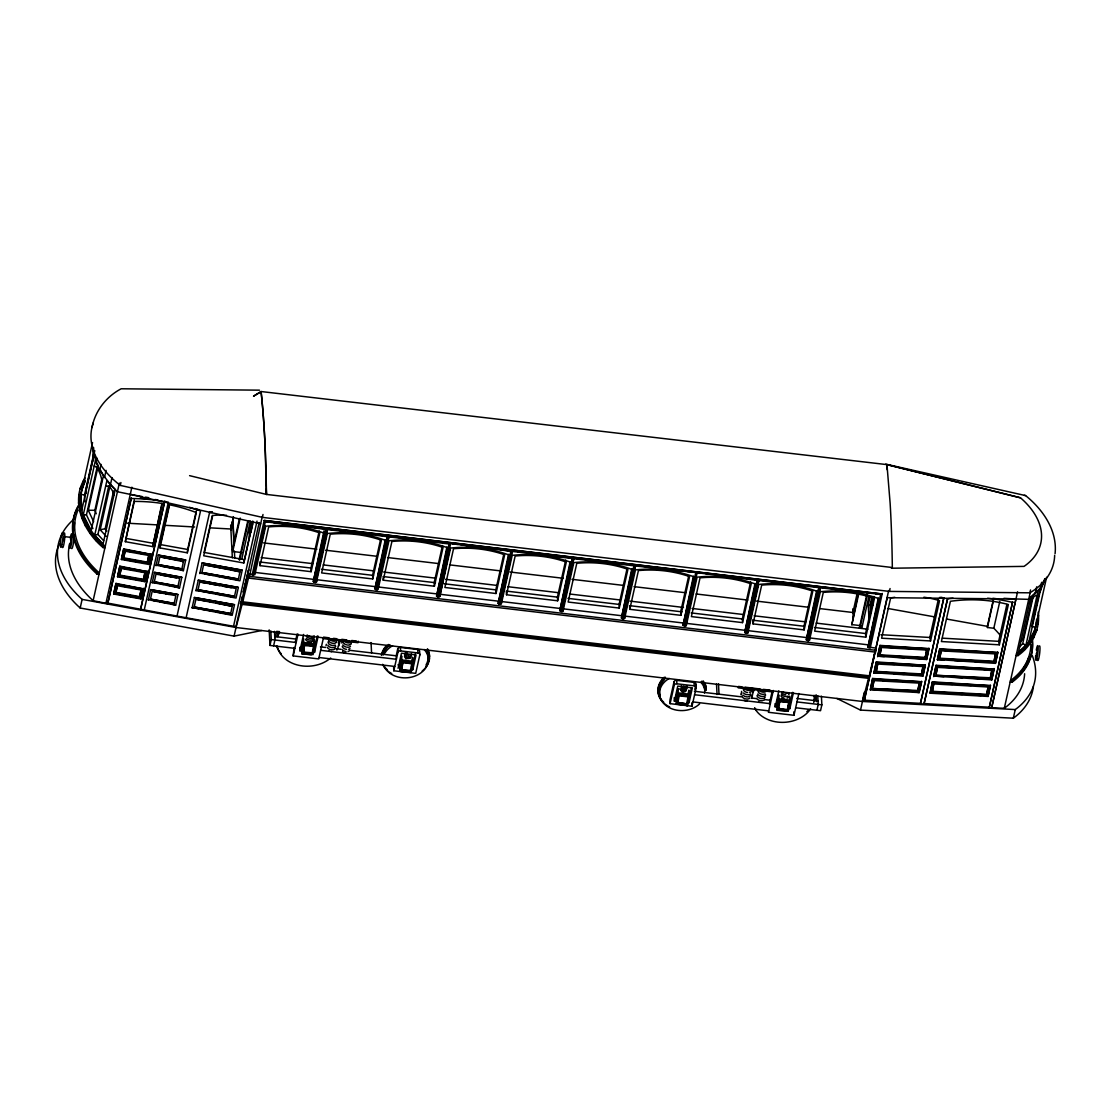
<?xml version="1.0" encoding="UTF-8"?>
<svg xmlns="http://www.w3.org/2000/svg" width="1111" height="1111" viewBox="0 0 1111 1111"><rect width="100%" height="100%" fill="white"/><g stroke="black" fill="none" stroke-linecap="round" stroke-linejoin="round"><path stroke-width="1.5" d="M104.934 547.834L103.115 547.612C83.533 531.405 69.854 501.505 85.061 478.008M81.964 489.784L85.255 480.771A109.933 66.771 12.6 0 0 105.253 546.39L103.434 546.181C89.019 533.197 76.812 514.712 79.062 494.506L78.742 495.937M1036.619 619.424L1036.424 622.757M1016.121 655.434L1017.94 655.643C1031.647 646.019 1040.632 629.104 1038.188 612.203M1055.075 553.722C1057.561 530.6 1042.91 509.449 1025.578 495.589L1024.3 495.298M326.037 645.741L326.301 644.324M1036.327 653.393L1036.494 656.657L1037.243 649.324M303.497 652.213L304.372 645.449L303.692 652.49L312.108 653.49L313.483 646.185M313.58 646.838L313.246 645.797M401.613 669.405L402.904 662.392L411.014 663.1L411.75 664.253L410.278 671.016L401.793 669.933L402.613 663.295L403.668 662.531L411.667 663.822M677.918 702.18L679.307 695.208L687.32 695.986L688.056 697.139M687.973 696.819L679.043 695.847M779.63 701.819L778.88 708.79L786.782 709.985L787.81 709.332L788.713 702.458L779.658 701.708L780.686 701.069L788.671 702.583M107.739 603.662L131.306 497.936L107.739 603.662L93.13 600.676A109.933 66.771 12.6 0 1 69.882 543.279M113.683 594.024L115.988 583.4L143.277 588.872L141.028 598.94L113.683 594.024L115.988 583.4M115.822 592.913L117.502 585.164L115.822 592.913L139.528 597.176L141.194 589.413L139.528 597.176M117.544 576.762L119.849 566.138L147.138 571.61L144.888 581.678L117.544 576.762L119.849 566.138M119.682 575.651L121.349 567.902L119.682 575.651L143.388 579.914L145.055 572.165L136.584 570.637M121.405 559.513L123.71 548.876L150.999 554.347L148.749 564.416L121.405 559.513L123.71 548.876M147.249 562.652L148.916 554.903L147.249 562.652L123.543 558.402L125.21 550.639L133.681 552.167M125.321 541.682L134.32 501.422A135.875 107.684 6.1 0 1 160.72 503.255L162.289 503.505L152.665 546.598L125.321 541.682L134.306 499.742M123.543 558.402L125.21 550.639M141.028 598.94L143.333 588.302M143.388 579.914L145.055 572.165M140.555 609.564L164.692 501.547L168.344 502.2L144.194 610.217L140.555 609.564L164.747 500.992M144.888 581.678L147.194 571.054M148.749 564.416L151.054 553.792M152.665 546.598L161.914 503.464M148.319 600.246L150.638 589.622L177.982 594.538L175.663 605.162L148.388 599.69M150.638 589.622L177.982 594.538M150.471 599.135L174.163 603.398L150.471 599.135L152.138 591.385L175.83 595.649L174.163 603.398M152.179 582.983L154.485 572.359L181.829 577.276L179.524 587.9L152.235 582.428M154.485 572.359L181.829 577.276M154.318 581.872L178.024 586.136L154.318 581.872L155.984 574.123L179.69 578.387L178.024 586.136M156.04 565.735L158.345 555.097L185.69 560.013L183.384 570.651L156.095 565.166M158.345 555.097L185.69 560.013M158.179 564.624L181.885 568.874L158.179 564.624L159.845 556.861L183.482 561.694L180.163 560.513M159.956 547.917L160.317 544.557L187.662 549.473L187.301 552.82L159.956 547.917L169.58 504.825L171.15 505.13A135.875 107.684 6.1 0 1 196.3 512.56L187.301 552.82M175.663 605.162L170.9 603.731M179.524 587.9L173.149 586.191M212.395 511.893A80.228 63.577 6.1 0 0 209.687 512.032L186.12 617.758L107.795 603.106M183.384 570.651L180.232 569.499M186.12 617.758L235.976 626.715L259.182 522.545M192.078 608.106L194.383 597.482L234.49 604.69L232.185 615.313L192.134 607.55L198.813 608.745M194.383 597.482L234.49 604.69M194.217 606.995L230.685 613.55L194.217 606.995L195.883 599.246L205.827 601.037M195.939 590.858L198.244 580.22L238.351 587.427L236.032 598.051L195.994 590.288L212.701 593.288M195.883 599.246L232.282 606.356L215.77 602.815M198.244 580.22L238.351 587.427M198.077 589.747L234.532 596.288L198.077 589.747L199.744 581.983L206.368 583.178M199.786 573.595L202.105 562.958L242.212 570.165L239.893 580.803L199.855 573.026M199.744 581.983L236.199 588.538L234.532 596.288M202.105 562.958L242.212 570.165M201.938 572.484L238.393 579.039L201.938 572.484L203.605 564.735L240.004 571.846L230.116 569.499M209.687 512.032L209.632 512.588A80.228 63.577 6.1 0 1 212.326 512.449M226.519 515.323A57.966 45.94 6.1 0 0 212.715 515.504L203.702 555.778L243.809 562.985L252.794 521.031M63.938 540.765L63.882 536.544L71.312 537.418L70.451 544.723L70.174 543.946M740.843 694.694L741.592 692.792M302.136 653.324L303.734 643.616L303.47 638.422L301.539 647.06L301.914 653.907L313.094 654.615L314.691 644.908L314.427 639.728L313.788 642.602M400.307 670.836L401.904 661.128L401.64 655.948L399.71 664.586L400.085 671.433L411.264 672.141L412.861 662.434L412.598 657.24L411.959 660.115M676.446 704.305L678.21 694.014L677.946 688.834L681.071 689.209M676.224 701.499L678.154 692.861L689.112 694.167C684.334 719.803 690.237 697.444 688.903 690.125L688.251 693M777.394 709.693L779.005 699.986L778.728 694.806L776.797 703.43L777.186 710.29L788.352 710.984L789.963 701.277L789.685 696.097M778.797 708.471L787.296 709.554L788.838 703.221M411.264 672.141L410.876 669.905M788.324 711.123L777.144 710.11M70.535 539.585L71.187 537.405M92.546 442.553L80.881 494.714L81.783 510.032L93.991 455.371L93.588 447.525M1046.604 577.234L1034.952 629.506L1029.022 641.214L1041.243 586.566L1044.798 578.831M80.603 487.368L80.284 488.812L84.742 479.438M83.117 481.993L83.436 480.563M78.478 503.311L78.798 501.88M79.506 510.838L79.825 509.407M84.922 501.755L84.533 495.006L93.866 453.26M94.782 450.649L85.88 490.423L86.075 493.631M81.825 518.434L82.145 516.99M99.796 468.731L103.406 475.814L91.199 530.475L83.256 514.865L95.477 460.218L98.365 465.884M117.474 491.742L110.406 484.799L99.698 470.106L96.129 462.551L97.101 458.232M92.907 528.558L86.45 514.865L97.268 466.439M93.657 521.684L88.283 510.282L97.837 467.55M85.394 525.989L85.714 524.559M99.698 470.106L100.99 464.356M96.268 513.754L94.879 510.282L101.851 479.063M90.172 533.433L90.491 532.002M104.476 477.549L106.087 470.37M94.713 535.141L106.934 480.494L115.238 489.52L103.017 544.182L94.713 535.141L97.907 534.447L103.629 540.682M261.585 630.52L234.088 636.131L80.186 608.009L82.117 599.385A109.933 66.771 12.6 0 1 73.854 519.24M96.102 540.668L96.421 539.238M97.907 534.447L108.725 486.021M106.212 536.335L100.198 529.794L110.114 485.424M110.406 484.799L112.017 477.605M106.906 531.03L105.17 528.725L113.614 490.923M96.532 572.165A109.933 66.771 12.6 0 0 98.99 574.443L97.171 574.22L97.49 572.79A109.933 66.771 12.6 0 1 78.964 504.561M103.115 547.612L103.434 546.181M93.13 600.676L119.349 483.104M1054.658 555.347A104.642 63.563 12.6 0 1 1029.897 592.816L889.425 591.413L262.377 517.365L120.28 485.396L120.918 482.521M105.92 603.342L131.876 487.201M160.678 542.904L169.205 504.783M181.885 568.874L183.551 561.124M187.662 549.473L196.286 510.879M177.01 616.119L200.522 510.949A169.275 134.153 6.1 0 0 189.425 507.296M212.312 515.504L204.063 552.417L244.17 559.625M233.504 517.254L230.866 529.017L210.187 527.85M239.421 518.726L232.546 549.445L232.727 551.487L242.115 552.598M232.671 551.723L240.198 518.059M239.129 559.708L247.725 521.253M239.684 560.055L248.392 521.128M241.892 558.569L250.211 521.351M230.685 613.55L232.352 605.801M238.393 579.039L240.059 571.276M251.35 521.92L249.128 531.877L249.392 536.96M243.809 562.985L252.822 522.712A57.966 45.94 6.1 0 0 249.781 521.253M250.961 532.141L252.808 523.837M233.532 626.271L257.03 521.115M234.088 636.131L236.018 627.507A533.711 70.701 -83.3 0 0 241.434 606.87L242.379 603.134L242.448 604.412L868.871 678.377L870.024 672.224A533.711 70.701 -83.3 0 0 875.412 649.852L875.537 652.129L249.1 578.164L248.989 575.873A533.711 70.701 -83.3 0 1 243.601 598.26L242.448 604.412M249.1 578.164L262.238 516.532M262.377 517.365L263.015 514.49M268.681 522.087L265.307 521.698L253.516 575.123L252.155 574.956L264.182 520.448L882.287 594.01L264.182 520.448M259.599 550.667L265.21 525.6M260.002 565.652L268.668 526.906A98.698 77.312 -3 0 1 319.787 532.947L311.136 571.679L260.002 565.652L259.877 563.208M294.846 648.352L269.959 645.422L271.278 639.575L270.82 630.951M273.612 645.852L274.917 640.005L274.473 631.381M319.218 530.975L310.941 568.027L311.136 571.679M294.109 647.421L293.151 655.907L318.718 658.92L323.593 637.117L328.55 637.756M295.234 642.38L297.109 633.992M293.151 655.907L298.04 634.089M392.461 536.71L389.017 536.307L377.24 589.733L375.865 589.566L374.921 588.886L385.753 540.404A105.864 82.922 -3 0 0 327.328 533.502L316.496 581.983L313.288 581.608L324.009 530.822M313.288 581.608L324.134 533.127A105.864 82.922 -3 0 0 265.696 526.225L254.863 574.706L249.378 574.068M320.968 528.267L326.023 528.864L314.232 582.289L315.607 582.456L327.426 529.6L315.607 582.456M314.232 582.289L326.023 528.864M303.164 651.185L299.914 650.796L303.581 634.45M316.496 581.983L317.496 574.665M318.232 571.318L319.732 564.638M320.482 561.291L321.982 554.611M322.718 551.264L324.218 544.571M324.967 541.224L326.453 534.544M301.748 651.088L303.678 642.464L314.635 643.755L313.996 646.63M312.705 652.379L313.344 649.504M317.274 635.992L314.344 649.074L314.524 652.518L318.177 636.186M380.476 539.932L372.574 575.304L372.754 578.956L321.635 572.929L330.286 534.183A98.698 77.312 -3 0 1 381.42 540.224L372.754 578.956M358.325 641.269L358.006 642.713L323.259 638.617M374.921 588.886L385.267 539.765M375.837 588.997L387.642 536.141L375.865 589.566M377.24 589.733L389.017 536.307M383.253 580.206L391.919 541.46A98.698 77.312 -3 0 1 443.039 547.501L434.387 586.233L383.253 580.206L383.128 577.762M396.224 655.643L397.71 648.977A2.319 1.819 -3 0 1 400.404 647.449L417.75 649.491A2.319 1.819 -3 0 1 419.625 651.56L419.805 655.018L415.708 673.349L393.794 670.766L393.613 667.308M393.794 670.766L397.891 652.435L397.71 648.977M398.085 668.322L401.46 653.226L416.07 654.948L412.695 670.044L412.514 666.6L415.514 653.171M399.918 668.614L401.849 659.976L412.806 661.281M411.514 667.031L412.487 662.712M442.484 545.529L434.193 582.581L434.387 586.233M500.492 604.287L512.268 550.862L500.492 604.287L499.117 604.12L498.172 603.44L509.019 554.958A105.864 82.922 -3 0 0 450.58 548.056L439.748 596.538L436.554 596.163L446.9 547.043M436.554 596.163L447.386 547.681A105.864 82.922 -3 0 0 388.961 540.779L378.115 589.261L377.198 589.149M437.498 596.843L449.275 543.418L437.498 596.843L438.859 597.01L450.649 543.585L510.935 551.264L498.853 549.265M439.748 596.538L449.719 549.098M496.006 593.51L504.672 554.778A98.698 77.312 -3 0 0 453.538 548.737L444.886 587.483L496.006 593.51L495.825 589.858L503.727 554.486M498.172 603.44L508.519 554.32M499.117 604.12L510.907 550.695M501.63 599.843L503.116 593.149M503.866 589.816L505.366 583.122M506.116 579.775L507.602 573.095M508.352 569.749L509.852 563.069M510.602 559.722L511.338 556.375M506.519 594.76L515.171 556.014A98.698 77.312 -3 0 1 566.304 562.055L557.639 600.787L506.519 594.76L506.324 591.094L557.861 597.19M565.735 560.083L557.444 597.135L557.639 600.787M623.743 618.841L635.534 565.416L623.743 618.841L622.368 618.674L621.438 617.994L632.27 569.512A105.864 82.922 -3 0 0 573.832 562.61L562.999 611.092L559.805 610.717L570.151 561.597M559.805 610.717L570.637 562.235A105.864 82.922 -3 0 0 512.213 555.333L501.367 603.815L500.464 603.704M560.749 611.397L572.526 557.972L560.749 611.397L562.11 611.564L573.901 558.139L562.11 611.564M626.979 569.04L619.077 604.412L619.271 608.064L568.138 602.037L576.803 563.291A98.698 77.312 -3 0 1 627.923 569.332L619.271 608.064M621.438 617.994L631.77 568.874M622.341 618.105L634.159 565.249L630.715 564.846M622.368 618.674L634.159 565.249M623.715 618.258L624.632 618.369L635.464 569.887A105.864 82.922 -3 0 1 693.889 576.79L683.057 625.271L686.251 625.646L697.097 577.164A105.864 82.922 -3 0 1 755.522 584.067L744.689 632.548L747.884 632.923L758.716 584.442A105.864 82.922 -3 0 1 817.154 591.344L806.308 639.825L809.502 640.2L820.349 591.719A105.864 82.922 -3 0 1 878.773 598.621L867.941 647.102L875.815 648.032L875.537 652.129M629.77 609.314L638.422 570.568A98.698 77.312 -3 0 1 689.556 576.609L680.89 615.341L629.77 609.314L629.576 605.648M688.612 576.317L680.71 611.689L680.89 615.341M683.057 625.271L693.403 576.151M702.319 573.304L697.152 572.693L685.376 626.118L684.001 625.951L695.792 572.526L635.561 565.985M674.016 681.862L669.919 700.194L670.1 703.652L692.014 706.235L696.111 687.903L695.93 684.445A2.319 1.819 -3 0 0 694.042 682.376L676.696 680.335A2.319 1.819 -3 0 0 674.016 681.862L674.196 685.32L670.1 703.652M677.641 701.596L674.391 701.208L677.766 686.112L692.375 687.834L689.001 702.93L688.82 699.472L691.445 687.737M677.946 688.834L676.016 697.458L676.391 704.318M694.806 689.445L695.93 684.445M742.523 622.618L751.189 583.886A98.698 77.312 -3 0 0 700.055 577.845L691.389 616.591L742.523 622.618L742.329 618.966L750.619 581.914M744.689 632.548L755.036 583.428M753.966 579.4L757.41 579.803L745.634 633.228L746.995 633.395L758.813 580.539L746.995 633.395M745.634 633.228L757.41 579.803M748.134 628.951L757.855 585.483M753.022 623.868L761.688 585.122A98.698 77.312 -3 0 1 812.808 591.163L804.156 629.895L753.022 623.868L752.827 620.202M769.367 703.791L771.992 692.056M773.298 690.473L768.423 712.29L793.976 715.303L798.865 693.486M778.839 690.834L775.186 707.179L775.006 703.721M777.006 707.471L778.936 698.833L789.893 700.124L788.296 707.318M811.863 590.871L803.961 626.243L804.156 629.895M792.532 692.375L789.615 705.443L789.796 708.901L793.448 692.556M806.308 639.825L816.654 590.719M807.253 640.505L819.043 587.08L807.253 640.505L808.627 640.672L820.404 587.247L825.57 587.858M820.404 587.247L808.627 640.672M816.904 710.262L818.21 704.416L817.752 695.792M821.404 696.222L821.862 704.846L820.543 710.693L795.67 707.749M820.168 608.634L852.915 612.494L857.053 593.954M858.164 593.538L851.845 624.604L861.247 625.715M851.804 624.84L858.581 594.51M859.386 627.798L866.858 594.371M859.956 628.09L867.135 595.927M861.775 628.298L868.969 596.149M869.135 621.938L868.26 604.981L870.107 596.69M871.941 596.954L870.08 605.245L870.441 612.008M871.26 612.55L870.843 604.634L872.329 597.982M873.871 596.468L865.594 633.52L865.775 637.172L814.655 631.145L823.307 592.399A98.698 77.312 -3 0 1 874.44 598.44L865.775 637.172M867.941 647.102L878.287 597.996M882.259 593.441L870.232 647.949L868.871 647.782L880.648 594.357L875.496 593.746M862.789 699L864.275 692.306M1033.397 686.584A109.933 66.771 12.6 0 1 1013.329 718.206L860.525 710.096L862.442 701.472A533.711 70.701 -83.3 0 0 867.872 680.835L868.802 677.113L868.871 678.377M862.414 700.68L864.219 700.777L888.675 590.51M864.219 700.777L887.397 597.107M889.425 591.413L890.064 588.538M872.621 678.474L870.33 689.834L919.241 692.584L921.644 681.793L872.621 678.474L870.33 689.834M873.913 672.71L876.315 661.934L925.352 665.253L922.935 676.043L873.913 672.71L884.023 673.28M877.607 656.184L880.023 645.394L929.046 648.713L926.63 659.503L877.607 656.184L884.356 656.559M874.024 673.294L876.315 661.934M877.732 656.768L880.023 645.394M872.704 686.334L874.121 680.015L872.468 688.501L917.755 691.042L919.394 682.543L917.755 691.042M876.162 671.961L877.815 663.475L876.162 671.961L921.45 674.502L923.088 666.017L921.45 674.502M879.856 655.421L881.509 646.935L879.856 655.421L925.144 657.962L926.796 649.477L925.144 657.962M894.813 597.287A86.38 66.202 -11.5 0 0 890.633 597.926L881.62 638.2L930.532 640.95L929.824 637.464L938.448 598.871M919.464 690.459L921.533 681.21M922.935 676.043L925.227 664.67M928.921 648.13L926.63 659.503M930.532 640.95L939.531 600.676A86.38 66.202 -11.5 0 0 923.908 597.218M923.991 704.138L947.544 598.787L923.991 704.138L920.366 703.93L943.794 597.996A113.266 86.825 -11.5 0 0 940.878 597.232M920.366 703.93L943.794 597.996M932.393 681.821L930.101 693.195L988.068 696.444L990.484 685.654L932.393 681.821L930.101 693.195M933.684 676.071L936.101 665.281L994.178 669.114L991.762 679.904L933.684 676.071L943.919 676.641M937.378 659.531L939.795 648.741L997.872 652.574L995.47 663.364L937.378 659.531L944.197 659.906M933.809 676.655L936.101 665.281M937.503 660.115L939.795 648.741M932.24 691.861L933.893 683.362L932.24 691.861L986.582 694.903L988.235 686.404L981.43 686.029M936.17 673.155L937.587 666.822L935.934 675.321L990.276 678.363L991.929 669.864L983.429 669.391M939.628 658.781L941.281 650.282L939.628 658.781L993.97 661.823L995.623 653.337L985.429 652.754M999.636 634.589A107.128 65.063 12.6 0 0 993.817 628.257L987.429 627.507L987.36 626.354L992.998 601.162M987.429 627.507L993.415 600.69M993.817 628.257L999.803 601.44M986.582 694.903L988.235 686.404M990.276 678.363L991.929 669.864M993.97 661.823L995.623 653.337M999.358 644.811L1008.357 604.537A120.571 92.421 -11.5 0 0 950.405 601.287L941.406 641.547L999.358 644.811L998.65 641.325L1006.899 604.412M990.359 685.07L988.068 696.444M994.053 668.53L991.762 679.904M997.761 651.99L995.47 663.364M989.207 707.79L1012.635 601.856L989.207 707.79L1004.302 708.276A109.933 66.771 12.6 0 0 1024.634 673.738M1017.593 591.802L991.637 707.929L1015.94 598.982L1028.717 599.343L1040.34 588.066L1045.534 578.942M1004.302 708.276L1030.314 592.149M1029.897 592.816L1030.536 589.941M1030.689 597.621L1018.481 652.282L1025.953 645.102L1038.16 590.455L1028.661 599.343M1010.177 682.029L1011.996 682.251L1012.315 680.807A109.933 66.771 12.6 0 0 1032.397 638.825M1017.94 655.643L1018.273 654.212L1029.897 642.936L1036.785 629.729L1036.466 631.159M1032.313 597.718L1023.12 638.811L1020.092 642.047M1019.301 647.255L1022.689 643.672L1033.508 595.232M1035.091 593.982L1036.702 586.789M1024.328 650.282L1024.648 648.852M1033.702 616.813L1036.285 605.314M1037.007 602.023L1038.479 595.44M1041.632 582.317L1031.8 626.451L1035.438 627.312M1029.578 644.366L1029.897 642.936M1013.329 718.206L1015.26 709.568A109.933 66.771 12.6 0 0 1032.244 655.462M1044.396 581.664L1045.048 578.789M1038.271 616.647L1038.591 615.216M1033.633 637.964L1033.952 636.534M1038.007 624.021L1038.327 622.591M304.442 645.769L305.303 644.686L313.413 646.199M410.723 670.475L401.668 669.739M92.019 427.582C94.99 411.014 106.378 396.516 121.182 388.781L259.46 390.169M304.47 645.658L313.246 646.046M686.945 703.041L686.043 703.694M741.565 691.403L741.606 693.986M892.327 567.513L891.425 568.221L1024.036 566.388A87.769 53.314 12.6 0 0 1020.495 497.811L886.953 464.62L261.071 391.53A619.605 81.728 -83.3 0 1 266.446 494.423L892.327 567.513A619.605 81.728 -83.3 0 0 890.133 503.269L886.953 464.62L1020.495 497.811M261.196 391.655L253.53 396.183L261.071 391.53A619.605 82.756 -83.2 0 1 265.154 447.386L266.446 494.423L189.578 475.647M100.198 529.794L105.17 528.725M88.283 510.282L94.879 510.282M83.256 514.865L86.45 514.865M887.064 597.69L1015.982 598.982L1003.927 598.315M1015.26 709.568L862.442 701.472L236.018 627.507L82.117 599.385M303.539 652.088L312.58 652.851M677.946 702.402L686.584 703.902L688.056 697.028M127.487 523.212L158.498 524.947M163.678 525.239L194.689 526.989M880.912 634.714L929.824 637.464M942.392 638.172L998.65 641.325M880.134 645.977L929.046 648.713M939.906 649.324L997.872 652.574M884.856 647.116L896.605 647.782M904.993 648.255L915.047 648.81M944.683 650.477L954.863 651.046M965.056 651.615L975.25 652.185M881.634 647.519L926.907 650.06M941.406 650.865L995.748 653.921M879.745 654.837L925.019 657.379M939.517 658.198L993.859 661.239M894.466 657.129L904.59 657.684M914.714 658.254L924.824 658.823M954.432 660.49L964.654 661.059M974.889 661.628L985.11 662.212M876.44 662.517L925.352 665.253M936.212 665.864L994.178 669.114M884.523 663.85L894.577 664.406M904.646 664.975L913.034 665.447M942.683 667.114L954.571 667.78M963.056 668.253L973.25 668.822M877.926 664.059L923.213 666.6M937.712 667.405L992.04 670.461M876.037 671.377L921.325 673.919M990.151 677.779L935.934 675.321M894.147 673.849L904.271 674.419M912.7 674.891L922.81 675.46M952.433 677.127L962.668 677.696M972.889 678.265L983.124 678.849M872.746 679.057L921.644 681.793M932.518 682.404L990.484 685.654M882.495 680.474L892.564 681.043M902.632 681.612L912.687 682.168M942.378 683.834L952.571 684.404M961.057 684.89L971.25 685.459M874.232 680.599L919.519 683.126M934.004 683.945L988.346 686.987M917.63 690.459L872.468 688.501M932.115 691.278L986.457 694.319M871.899 689.348L882.023 689.917M892.133 690.486L902.257 691.056M912.381 691.625L919.241 692.584M931.698 692.708L941.92 693.278M952.155 693.847L962.376 694.431M970.903 694.903L981.138 695.472M864.094 700.194L920.255 703.346M923.88 703.555L989.082 707.207M273.737 522.684L278.805 523.281M282.166 523.684L288.916 524.475M292.29 524.878L299.04 525.67M302.414 526.072L307.469 526.67M310.844 527.072L317.593 527.864M329.106 529.225L335.994 530.044M339.438 530.447L344.604 531.058M348.049 531.461L354.937 532.28M358.381 532.683L363.547 533.294M366.991 533.697L372.157 534.308M377.323 534.919L382.49 535.53M395.905 537.113L401.071 537.724M404.515 538.127L409.681 538.738M414.847 539.349L420.014 539.96M423.458 540.363L428.61 540.974M433.776 541.585L438.942 542.196M442.386 542.599L447.552 543.21M452.371 543.779L457.538 544.39M460.982 544.793L467.856 545.612M471.3 546.015L476.466 546.626M479.91 547.029L486.799 547.848M490.243 548.251L495.409 548.862M517.434 551.473L524.323 552.278M527.767 552.681L532.933 553.292M536.377 553.709L543.265 554.514M546.709 554.917L551.875 555.528M555.319 555.944L562.208 556.75M565.638 557.153L570.804 557.764M575.623 558.333L580.789 558.944M584.233 559.347L589.399 559.958M594.566 560.569L599.732 561.18M603.162 561.583L608.328 562.194M613.494 562.805L618.66 563.416M622.104 563.832L627.271 564.43M640.686 566.027L645.852 566.624M649.296 567.041L656.184 567.846M659.628 568.263L664.795 568.874M668.239 569.276L673.405 569.887M678.571 570.499L683.737 571.11M687.181 571.512L692.347 572.123M705.763 573.707L710.929 574.318M716.095 574.929L721.261 575.54M724.705 575.942L729.871 576.553M735.038 577.164L740.19 577.776M743.634 578.178L748.8 578.789M762.229 580.373L777.714 582.206M781.158 582.608L786.324 583.219M789.768 583.622L796.656 584.442M800.101 584.844L805.267 585.455M808.711 585.858L815.599 586.677M829.014 588.261L834.18 588.872M837.625 589.274L844.513 590.094M847.943 590.496L853.109 591.108M856.553 591.51L863.441 592.33M866.886 592.732L872.052 593.343M326.051 529.433L265.307 521.698M327.426 529.6L387.683 536.71M389.044 536.877L449.302 543.987M512.296 551.431L572.554 558.541M573.929 558.708L634.187 565.818M757.438 580.373L697.152 572.693M758.813 580.539L819.071 587.663M820.446 587.816L880.648 594.357M870.843 604.634L873.274 604.912M868.26 604.981L871.177 605.328M263.488 542.89L316.913 549.195M325.537 550.223L377.24 556.319M387.572 557.541L439.276 563.652M449.622 564.874L501.325 570.985M509.949 571.998L563.374 578.303M571.984 579.317L623.688 585.428M634.034 586.65L685.737 592.76M696.069 593.968L747.772 600.079M756.397 601.093L808.1 607.203M261.196 557.569L312.899 563.68M323.245 564.902L373.227 570.804M383.559 572.026L435.262 578.123M445.608 579.345L497.311 585.455M507.644 586.677L559.347 592.788M569.693 594.01L619.674 599.912M630.006 601.12L683.446 607.439M692.056 608.453L743.759 614.564M754.105 615.786L805.808 621.882M816.141 623.104L867.844 629.215M259.71 561.972L311.413 568.082M321.44 569.263L373.463 575.415M383.073 576.54L435.498 582.733M444.122 583.747L495.825 589.858M567.957 598.371L619.91 604.509M630.256 605.731L681.96 611.842M691.209 612.925L742.329 618.966M752.619 620.188L804.322 626.285M814.46 627.479L866.358 633.617M1018.273 654.212L1016.44 653.99A109.933 66.771 12.6 0 0 1036.771 619.452M254.738 572.401L313.177 579.303M316.371 579.678L374.796 586.58M378.004 586.955L436.429 593.857M439.623 594.232L498.061 601.134M501.255 601.509L559.68 608.411M621.313 615.688L562.874 608.786L562.999 611.092M682.946 622.965L624.507 616.063L624.632 618.369M744.564 630.243L686.14 623.34L686.251 625.646M806.197 637.52L747.759 630.617L747.884 632.923M867.816 644.797L809.391 637.895L809.502 640.2M249.503 576.359L875.94 650.338M97.49 572.79L99.31 572.998A109.933 66.771 12.6 0 1 78.034 510.06M1012.315 680.807L1010.496 680.599A109.933 66.771 12.6 0 0 1030.869 644.574M242.712 601.829L869.135 675.794M242.767 602.967L869.191 676.946M333.508 638.339L336.814 638.742M341.785 639.325L346.743 639.908M351.715 640.491L356.673 641.075M741.842 686.82L738.537 686.431L738.218 687.862L772.964 691.972M745.148 687.209L760.049 688.973M763.354 689.362L769.979 690.139M397.891 652.435A2.319 1.819 -3 0 1 400.585 650.907L417.93 652.949A2.319 1.819 -3 0 1 419.805 655.018M674.196 685.32A2.319 1.819 -3 0 1 676.877 683.793L694.222 685.834A2.319 1.819 -3 0 1 696.111 687.903M274.75 636.547L295.97 639.061L296.151 642.519L271.278 639.575M796.795 698.458L818.029 700.958M303.734 643.616L314.691 644.908M796.976 701.916L821.862 704.846M779.005 699.986L789.963 701.277M320.44 646.866L325.606 647.477M335.939 648.699L341.105 649.31M349.715 650.324L396.183 655.809L396.363 659.267L320.621 650.324M694.403 691.278L741.273 696.819M751.203 697.986L756.369 698.597M764.979 699.611L770.145 700.222L770.326 703.68L694.583 694.736M401.904 661.128L412.861 662.434M678.21 694.014L689.167 695.305M397.919 664.864L401.154 665.253M301.886 653.726L311.274 654.837M677.46 698.139L674.21 697.75L674.391 701.208M319.024 657.504L394.766 666.447M692.972 701.93L768.715 710.873M678.085 702.583L684.459 703.513M676.599 703.721L687.556 705.013M400.057 671.252L411.014 672.544M676.363 704.138L687.32 705.513M163.359 501.325L160.692 500.894A169.275 134.153 6.1 0 0 131.237 498.506M887.703 608.453L935.004 616.952M946.822 619.077L987.36 626.354M142.083 496.52L130.265 494.395L260.641 523.725M145.472 497.131L148.846 497.728M125.668 538.335L153.026 543.251M123.654 549.445L150.999 554.347M137.056 552.778L145.527 554.292M161.539 557.166L164.928 557.778M168.316 558.389L176.774 559.902M205.257 565.027L220.172 567.707M223.492 568.304L226.797 568.901M125.154 551.209L148.846 555.458M123.599 557.833L147.305 562.097M124.682 559.527L139.153 562.124M142.375 562.708L145.583 563.277M160.928 566.041L170.58 567.777M173.788 568.346L177.01 568.929M204.868 573.929L213.215 575.429M216.562 576.04L219.909 576.637M223.242 577.234L238.282 579.942M119.794 566.693L147.138 571.61M123.043 568.207L126.432 568.818M129.82 569.429L133.209 570.026M161.067 575.04L176.302 577.776M209.687 583.775L219.631 585.566M222.95 586.164L231.227 587.65M121.293 568.471L144.999 572.72M119.752 575.095L143.444 579.345M117.599 576.206L125.64 577.651M128.862 578.22L132.084 578.803M135.292 579.386L138.514 579.956M141.736 580.539L144.944 581.122M153.846 582.72L157.068 583.289M160.276 583.872L163.498 584.455M166.719 585.025L169.927 585.608M216.048 593.899L224.394 595.399M227.741 595.996L231.088 596.593M115.933 583.955L143.277 588.872M122.571 586.066L125.96 586.677M134.417 588.205L137.806 588.816M153.832 591.691L162.289 593.205M165.678 593.816L169.066 594.427M209.146 601.634L212.465 602.218M117.433 585.719L141.139 589.983M115.891 592.357L139.583 596.607M113.739 593.455L125.001 595.482M128.223 596.065L131.431 596.635M134.653 597.218L137.875 597.801M153.207 600.551L156.429 601.134M159.637 601.704L167.678 603.148M202.16 609.342L205.507 609.953M208.84 610.55L212.187 611.147M215.534 611.744L230.574 614.452M80.964 494.326L84.533 495.006M117.419 491.729L130.32 494.395M885.689 464.12L1025.578 495.589M1022.689 643.672L1025.953 645.102M836.889 698.458L860.525 710.096M778.811 708.693L778.714 708.151M96.129 462.551L92.782 447.427M853.22 617.577L852.762 608.925L852.915 612.494M234.102 544.459L232.949 519.462A534.544 70.812 -83.3 0 1 233.449 516.809A533.711 70.701 -83.3 0 0 230.935 530.169L232.796 520.337L234.032 544.196M886.953 464.62L887.231 469.772M266.182 489.284L266.446 494.423M816.099 694.736L816.446 701.638M793.809 711.845L793.976 715.303M718.484 683.862L719.011 694.181M716.512 684.154L717.053 694.486M694.042 682.376L694.222 685.834M691.834 702.791L692.014 706.235M676.696 680.335L676.877 683.793M417.75 649.491L417.93 652.949M400.404 647.449L400.585 650.907M371.046 642.575L371.574 652.907M341.688 639.644L341.869 643.088M299.748 647.338L299.914 650.796M269.168 629.895L269.959 645.422M234.379 551.014L234.74 557.833M230.657 524.975L232.352 557.736M120.28 485.396A104.642 63.563 12.6 0 1 93.31 422.847M80.186 608.009A109.933 66.771 12.6 0 1 59.522 543.723M248.614 569.804A534.544 70.812 -83.3 0 1 243.226 592.232A533.711 70.701 -83.3 0 0 248.67 569.901M939.517 597.454A113.266 86.825 -11.5 0 1 943.919 598.579M947.544 598.787A152.11 116.599 -11.5 0 1 953.099 598.218M987.61 598.246A152.11 116.599 -11.5 0 1 1012.746 602.44M992.887 598.26A152.11 116.599 -11.5 0 1 996.914 598.801M242.212 596.607A533.711 70.701 -83.3 0 1 241.49 599.468M241.129 600.898A533.711 70.701 -83.3 0 1 240.407 603.717M63.619 534.266A7.416 0.986 -83.3 0 1 64.591 539.39A7.416 0.986 -83.3 0 1 62.327 546.959M70.257 538.113A7.416 0.986 -83.3 0 1 72.104 535.308A7.416 0.986 -83.3 0 1 70.715 547.001A7.416 0.986 -83.3 0 1 69.59 543.751M73.826 534.53A7.416 0.986 -83.3 0 1 73.923 535.53M73.882 538.599A7.416 0.986 -83.3 0 1 71.646 548.57M72.743 535.349A7.416 0.986 -83.3 0 1 73.076 534.419M97.171 574.22A109.933 66.771 12.6 0 1 79.45 504.713M94.185 465.967A22.678 8.083 85.6 0 1 102.129 481.577M91.894 445.428A23.387 3.097 -83.3 0 1 92.713 461.121M105.642 486.243A9.763 5.097 74.6 0 1 113.947 495.284M84.325 557.805A109.933 66.771 12.6 0 1 81.27 552.82M74.354 530.141A109.933 66.771 12.6 0 1 74.618 522.767M140.153 498.228A169.275 134.153 6.1 0 1 149.013 498.881M154.887 499.519A169.275 134.153 6.1 0 1 157.818 499.908M195.064 508.491A169.275 134.153 6.1 0 1 199.202 509.907M1036.299 650.032A7.416 0.986 -83.3 0 1 1038.16 647.241A7.416 0.986 -83.3 0 1 1036.771 658.934A7.416 0.986 -83.3 0 1 1035.633 655.671M1039.438 645.88A7.416 0.986 -83.3 0 1 1039.41 655.254A7.416 0.986 -83.3 0 1 1037.41 658.962M1029.8 656.726A7.416 0.986 -83.3 0 1 1029.466 658.059M1031.855 638.756A109.933 66.771 12.6 0 1 1011.996 682.251M1029.411 603.384A9.763 2.902 -63.6 0 1 1036.882 596.204M1039.952 592.316A22.678 2.333 -72.9 0 1 1046.368 578.414M1028.689 657.545A109.933 66.771 12.6 0 1 1022.703 669.516M1021.801 670.752A109.933 66.771 12.6 0 1 1017.69 675.53M1014.135 678.89A109.933 66.771 12.6 0 1 1011.538 681.015M1021.315 651.185A109.933 66.771 12.6 0 1 1017.482 654.407M338.855 639.992A31.066 24.345 -3 0 1 338.411 643.172M277.236 635.95A31.066 24.345 -3 0 1 278.889 631.312M340.16 639.714A32.469 25.428 -3 0 1 338.508 646.269M281.291 653.907A32.469 25.428 -3 0 1 276.431 645.894M275.403 637.672A32.469 25.428 -3 0 1 277.056 631.131M338.994 640.7A31.066 24.345 -3 0 1 336.883 650.116M330.675 658.004A31.066 24.345 -3 0 1 298.803 665.322A31.066 24.345 -3 0 1 277.25 646.185M277.778 636.686A31.066 24.345 -3 0 1 279.791 632.145M350.479 646.31A4.18 2.541 12.6 0 1 349.021 647.088M348.049 647.227A4.18 2.541 12.6 0 1 346.993 647.185M345.924 646.977A4.18 2.541 12.6 0 1 342.924 644.797M351.34 643.575A4.18 2.541 12.6 0 1 350.34 644.616M349.507 644.922A4.18 2.541 12.6 0 1 347.465 645.033M346.41 644.811A4.18 2.541 12.6 0 1 344.521 643.922M343.841 643.311A4.18 2.541 12.6 0 1 343.341 641.297M349.521 641.436A2.777 1.694 12.6 0 1 345.702 640.505M346.257 653.324A2.777 1.694 12.6 0 1 343.549 652.671M342.73 651.838A2.777 1.694 12.6 0 1 342.563 651.379M349.993 648.463A4.18 2.541 12.6 0 1 348.548 649.241M346.507 649.338A4.18 2.541 12.6 0 1 342.271 646.269M349.521 650.629A4.18 2.541 12.6 0 1 348.062 651.393M346.021 651.504A4.18 2.541 12.6 0 1 342.396 649.782M351.826 641.422A4.18 2.541 12.6 0 1 347.951 642.866A4.18 2.541 12.6 0 1 343.882 640.478M411.237 655.004A3.152 1.916 12.6 0 1 410.487 655.782M409.848 656.018A3.152 1.916 12.6 0 1 408.306 656.101M406.723 655.657A3.152 1.916 12.6 0 1 405.084 653.782M411.501 653.796A3.152 1.916 12.6 0 1 410.751 654.573M408.57 654.907A3.152 1.916 12.6 0 1 406.32 654.06M405.821 653.587A3.152 1.916 12.6 0 1 405.362 652.574M406.098 658.879A2.083 1.264 12.6 0 1 405.473 658.24M409.598 657.226A3.069 1.875 12.6 0 1 405.418 656.032M410.959 656.212A3.152 1.916 12.6 0 1 410.681 656.643M410.764 656.92A3.152 1.916 12.6 0 1 410.417 657.851M409.945 658.184A3.152 1.916 12.6 0 1 405.015 657.212M404.682 656.698A3.152 1.916 12.6 0 1 404.904 655.268M407.362 653.254A3.069 1.875 12.6 0 1 406.709 652.865M335.244 645.047A4.18 2.541 12.6 0 1 328.759 643.741M328.314 643.075A4.18 2.541 12.6 0 1 328.245 641.727M336.73 641.852A4.18 2.541 12.6 0 1 336.355 642.422M335.73 642.894A4.18 2.541 12.6 0 1 331.286 642.922A4.18 2.541 12.6 0 1 328.62 640.228M335.439 639.464A2.777 1.694 12.6 0 1 331.578 639.172M331.647 651.601A2.777 1.694 12.6 0 1 330.953 651.601M329.55 651.268A2.777 1.694 12.6 0 1 328.939 650.949M335.772 646.171A4.18 2.541 12.6 0 1 331.897 647.616A4.18 2.541 12.6 0 1 327.828 645.227M335.286 648.324A4.18 2.541 12.6 0 1 334.911 648.893M334.286 649.366A4.18 2.541 12.6 0 1 330.356 649.56M329.342 649.185A4.18 2.541 12.6 0 1 327.356 647.38M337.216 639.7A4.18 2.541 12.6 0 1 332.814 641.061A4.18 2.541 12.6 0 1 329.106 638.075M314.232 636.95A4.18 2.541 12.6 0 1 313.857 637.533M312.399 638.297A4.18 2.541 12.6 0 1 306.303 636.02M314.246 635.825A4.18 2.541 12.6 0 1 307.122 634.978M311.108 642.755A2.777 1.694 12.6 0 1 310.58 642.991M309.261 643.116A2.777 1.694 12.6 0 1 307.858 642.769M313.469 639.242A4.18 2.541 12.6 0 1 307.914 639.533M307.039 639.019A4.18 2.541 12.6 0 1 306.358 638.408M313.955 638.02A4.18 2.541 12.6 0 1 313.857 638.672M313.469 640.38A4.18 2.541 12.6 0 1 312.469 641.422M311.635 641.727A4.18 2.541 12.6 0 1 306.65 640.728M305.969 640.117A4.18 2.541 12.6 0 1 305.539 639.45M429.388 658.379A24.109 18.887 -3 0 1 428.582 661.642M428.096 662.823A24.109 18.887 -3 0 1 426.068 666.211M387.017 669.461A24.109 18.887 -3 0 1 384.337 666.461M381.448 655.379A24.109 18.887 -3 0 1 386.559 645.491M427.443 648.755A24.109 18.887 -3 0 1 429.513 656.74M427.485 649.629A24.109 18.887 -3 0 1 422.194 671.016M391.725 673.544A24.109 18.887 -3 0 1 389.239 672.044M388.114 671.211A24.109 18.887 -3 0 1 382.67 664.336M382.295 652.99A24.109 18.887 -3 0 1 388.725 644.477M424.18 649.463A22.72 17.804 -3 0 1 416.07 675.641A22.72 17.804 -3 0 1 384.239 666.572M384.989 652.935A22.72 17.804 -3 0 1 392.544 645.727M426.805 651.227A22.72 17.804 -3 0 1 426.055 664.864M383.087 655.101A22.72 17.804 -3 0 1 390.114 644.922M663.67 702.194A24.109 18.887 -3 0 1 664.239 677.252M705.457 684.584A24.109 18.887 -3 0 1 706.165 689.473M669.683 706.915A24.109 18.887 -3 0 1 665.378 677.21M703.194 680.904A24.109 18.887 -3 0 1 706.207 690.334M699.624 703.874A22.72 17.804 -3 0 1 665.489 705.152A22.72 17.804 -3 0 1 669.197 678.46M700.833 682.196A22.72 17.804 -3 0 1 704.86 690.764M660.17 695.528A22.72 17.804 -3 0 1 664.711 679.376M701.777 681.168A22.72 17.804 -3 0 1 704.471 693.111M752.105 698.458A31.066 24.345 -3 0 1 752.008 695.278M752.453 692.097A31.066 24.345 -3 0 1 753.411 688.987M815.363 695.861A32.469 25.428 -3 0 1 813.71 702.416M808.989 709.54A32.469 25.428 -3 0 1 806.808 711.651M756.494 710.054A32.469 25.428 -3 0 1 754.675 707.832M810.586 708.887A31.066 24.345 -3 0 1 782.019 722.372A31.066 24.345 -3 0 1 754.73 708.387M752.133 697.583A31.066 24.345 -3 0 1 754.216 689.764M814.099 695.264A31.066 24.345 -3 0 1 814.03 700.055M750.661 693.819A4.18 2.541 12.6 0 1 748.231 694.736M747.175 694.694A4.18 2.541 12.6 0 1 743.551 692.986M748.981 690.112A4.18 2.541 12.6 0 1 749.856 690.625M751.147 691.667A4.18 2.541 12.6 0 1 749.689 692.431M747.661 692.542A4.18 2.541 12.6 0 1 743.412 689.459M750.328 688.459A4.18 2.541 12.6 0 1 751.633 690.431M750.73 688.181A2.777 1.694 12.6 0 1 746.106 688.223M747.356 700.61A2.777 1.694 12.6 0 1 744.037 700.361M750.189 695.986A4.18 2.541 12.6 0 1 748.731 696.75M747.759 696.889A4.18 2.541 12.6 0 1 744.62 696.264M743.745 695.75A4.18 2.541 12.6 0 1 743.065 695.139M750.661 694.75A4.18 2.541 12.6 0 1 750.564 695.403M749.703 698.139A4.18 2.541 12.6 0 1 745.148 698.805A4.18 2.541 12.6 0 1 741.967 695.944M751.633 689.514A4.18 2.541 12.6 0 1 747.606 690.306A4.18 2.541 12.6 0 1 744.078 688.001M686.862 688.278A3.152 1.916 12.6 0 1 686.404 688.626A3.069 1.875 12.6 0 1 682.085 688.112A3.152 1.916 12.6 0 1 681.085 686.126M687.223 687.348A3.152 1.916 12.6 0 1 687.14 687.848M686.667 687.417A3.069 1.875 12.6 0 1 683.765 687.584A3.069 1.875 12.6 0 1 681.543 685.973M685.251 691.542A2.083 1.264 12.6 0 1 685.029 691.82M683.765 692.209A2.083 1.264 12.6 0 1 681.821 691.57M681.501 691.25A2.083 1.264 12.6 0 1 681.251 690.57M686.598 689.473A3.152 1.916 12.6 0 1 681.696 689.306M681.821 689.32A3.152 1.916 12.6 0 1 681.321 688.862M686.32 690.681A3.152 1.916 12.6 0 1 685.223 691.264M683.668 691.348A3.152 1.916 12.6 0 1 681.432 690.5M681.557 690.514A3.152 1.916 12.6 0 1 680.71 689.556M686.945 686.209A3.069 1.875 12.6 0 1 683.279 686.084M765.646 694.972A4.18 2.541 12.6 0 1 761.785 696.43A4.18 2.541 12.6 0 1 757.716 694.042M765.132 693.847A4.18 2.541 12.6 0 1 758.646 692.556M758.202 691.875A4.18 2.541 12.6 0 1 758.133 690.542M764.59 690.556A2.777 1.694 12.6 0 1 761.271 690.306M759.285 702.36A2.777 1.694 12.6 0 1 758.646 702.083M765.173 697.125A4.18 2.541 12.6 0 1 764.799 697.708M764.174 698.166A4.18 2.541 12.6 0 1 760.23 698.375M759.23 697.986A4.18 2.541 12.6 0 1 757.063 695.5M764.687 699.291A4.18 2.541 12.6 0 1 763.688 700.319M762.854 700.638A4.18 2.541 12.6 0 1 757.869 699.638M757.188 699.027A4.18 2.541 12.6 0 1 756.758 698.347M766.618 690.653A4.18 2.541 12.6 0 1 762.215 692.028A4.18 2.541 12.6 0 1 758.507 689.028M789.268 693.931A4.18 2.541 12.6 0 1 788.643 694.389M785.783 694.806A4.18 2.541 12.6 0 1 781.713 692.417M789.032 692.681A4.18 2.541 12.6 0 1 785.102 692.875M784.088 692.5A4.18 2.541 12.6 0 1 783.227 691.986M785.699 699.458A2.777 1.694 12.6 0 1 783.616 699.291M782.963 699.027A2.777 1.694 12.6 0 1 781.991 698.236M788.268 696.097A4.18 2.541 12.6 0 1 781.325 694.125M788.504 697.361A4.18 2.541 12.6 0 1 787.046 698.125M783.949 698.014A4.18 2.541 12.6 0 1 782.075 697.125M781.394 696.514A4.18 2.541 12.6 0 1 780.95 695.847M61.924 544.598A7.416 0.986 -83.3 0 0 62.688 532.697A7.416 0.986 -83.3 0 0 60.452 542.668A7.416 0.986 -83.3 0 0 61.924 544.598"/></g></svg>
